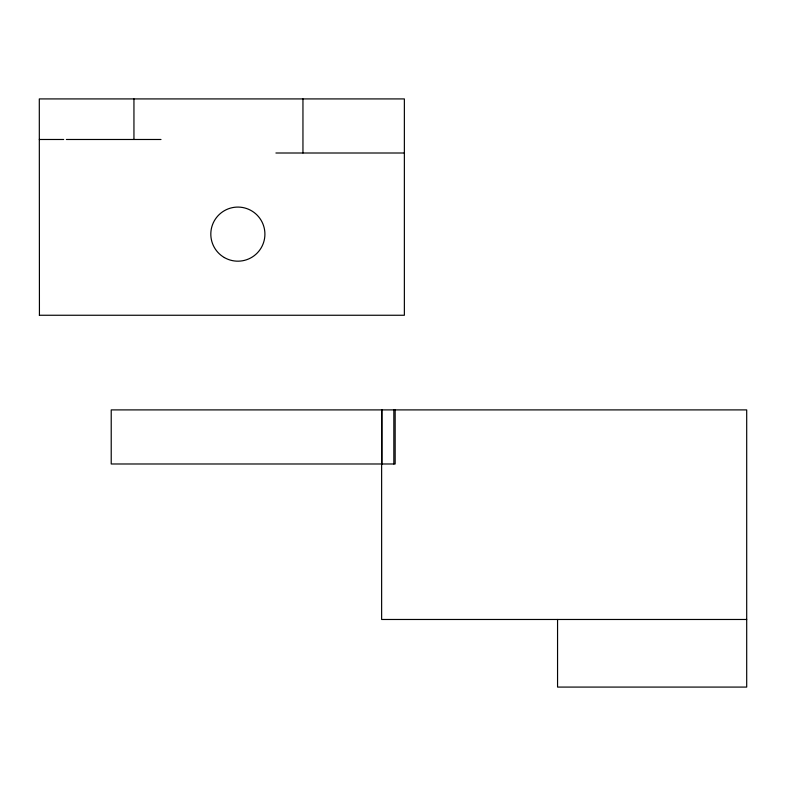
<?xml version="1.0" encoding="UTF-8"?>
<svg xmlns="http://www.w3.org/2000/svg" width="786" height="786" viewBox="0 0 786 786"><rect width="100%" height="100%" fill="white"/><g stroke="black" fill="none" stroke-linecap="round" stroke-linejoin="round"><path stroke-width="1.18" d="M39.3 315.255L404.368 315.255L404.368 98.918L39.3 98.918L39.428 315.127M39.3 139.486L63.695 139.486M66.338 139.486L160.992 139.486M275.915 153.005L404.368 153.005M746.7 619.476L381.632 619.476L381.632 463.986M557.559 619.476L557.559 687.082L746.7 687.082L746.7 409.899L111.219 409.899L111.219 463.986L395.161 463.986L395.161 409.899M393.835 409.899L393.835 463.986M381.898 409.899L381.898 463.986M381.701 409.899L381.701 463.986M302.954 98.918L302.954 153.005M133.944 98.918L133.944 139.486M224.344 257.553A27.038 27.038 0 0 0 264.911 234.13A27.038 27.038 0 0 0 224.344 210.707A27.038 27.038 0 0 0 224.344 257.553"/></g></svg>
